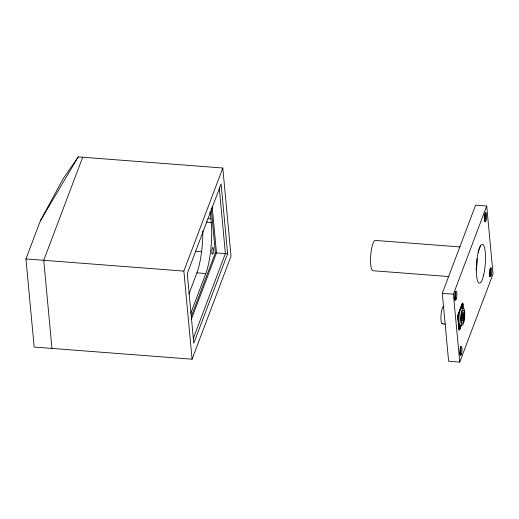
<?xml version="1.0" encoding="UTF-8"?>
<svg xmlns="http://www.w3.org/2000/svg" width="519" height="519" viewBox="0 0 519 519"><rect width="100%" height="100%" fill="white"/><g stroke="black" fill="none" stroke-linecap="round" stroke-linejoin="round"><path stroke-width="0.78" d="M458.815 326.743L458.543 328.306M461.651 305.912L461.651 305.146M458.958 326.717L458.984 328.981M459.068 326.068L459.419 325.128M462.04 304.355L461.904 307.949M478.155 252.584L479.199 248.854M25.95 258.936L40.3 220.964L63.188 178.692L78.239 156.894L222.807 168.02L231.026 256.139L192.082 359.206L34.163 347.055L25.95 258.936L183.862 271.087L222.807 168.02M82.69 157.238L43.745 260.304L51.958 348.424M188.942 293.949L196.909 272.858A36.622 8.2 -85.6 0 0 202.812 230.871M190.72 313.47L205.809 273.539A36.622 8.2 -85.6 0 0 211.265 222.469L210.928 218.797A36.622 8.2 -85.6 0 0 209.936 211.934M191.297 316.519L215.372 252.805L211.259 208.696M191.264 319.633L216.488 252.889L212.148 206.38M193.282 338.524L225.382 253.57L219.252 187.82M227.607 253.746L193.788 343.247L187.281 273.487L221.1 183.979L227.607 253.746L214.872 252.766M442.285 293.319L475.599 205.174L486.718 206.03L493.05 273.954L459.743 362.106L448.624 361.25L442.285 293.319L453.411 294.176L486.718 206.03M461.385 324.855L459.724 329.247A2.524 0.564 -85.6 0 1 458.971 328.748L457.946 317.732A2.524 0.564 -85.6 0 1 458.322 314.216L462.195 303.959A2.524 0.564 -85.6 0 1 462.942 304.458L462.948 304.491M461.255 325.491L459.639 329.76A2.524 0.564 -85.6 0 1 458.887 329.228L457.81 317.667A2.524 0.564 -85.6 0 1 458.186 314.144L462.221 303.466A2.524 0.564 -85.6 0 1 462.974 303.998L463.409 308.623M479.277 248.633L480.438 245.993M462.273 307.981L462.604 304.056M40.3 220.964L78.239 156.894M459.367 329.299L459.886 327.08L459.646 325.095M207.963 218.57L210.928 218.797M206.075 222.067L211.265 222.469M460.035 246.94L375.289 240.42A15.2 3.399 -85.6 0 0 370.735 255.335A15.2 3.399 -85.6 0 0 372.966 270.723L448.838 276.562M195.52 251.274L201.975 251.773M196.909 272.858L205.809 273.539M442.292 323.843L445.412 324.083M462.442 303.823L462.52 303.9A2.16 0.487 -85.6 0 1 462.714 307.099A2.16 0.487 -85.6 0 1 461.884 307.027A2.16 0.487 -85.6 0 1 462.546 303.829M453.411 294.176L459.743 362.106M183.862 271.087L192.082 359.206M477.182 258.65A12.586 2.816 -85.6 0 1 476.111 269.99M460.106 348.015A2.861 0.642 -85.6 0 1 460.437 351.188A2.861 0.642 -85.6 0 1 459.542 353.679M460.561 346.711A4.58 1.025 -85.6 0 1 460.139 354.587M454.897 292.917A2.861 0.642 -85.6 0 1 455.299 296.141A2.861 0.642 -85.6 0 1 454.32 298.529M455.371 291.509A4.58 1.025 -85.6 0 1 455.727 295.648A4.58 1.025 -85.6 0 1 454.806 299.943M484.545 214.282A2.861 0.642 -85.6 0 1 485.083 216.429A2.861 0.642 -85.6 0 1 484.454 219.771M484.889 212.602A4.58 1.025 -85.6 0 1 485.473 216.592A4.58 1.025 -85.6 0 1 484.48 221.36M489.67 269.361A2.861 0.642 -85.6 0 1 490.157 272.566A2.861 0.642 -85.6 0 1 489.106 274.83M490.241 267.96A4.58 1.025 -85.6 0 1 490.578 272.157A4.58 1.025 -85.6 0 1 489.638 276.393M442.811 323.59A8.648 1.94 -85.6 0 1 441.001 315.344A8.648 1.94 -85.6 0 1 443.985 306.787M460.548 325.173A8.648 1.94 -85.6 0 1 459.075 315.883A8.648 1.94 -85.6 0 1 462.098 308.312M483.676 274.869A19.456 4.353 -85.6 0 0 482.715 244.404A19.456 4.353 -85.6 0 0 476.358 271.911A19.456 4.353 -85.6 0 0 483.676 274.869M461.508 353.867A4.58 1.025 -85.6 0 0 461.443 346.439A4.58 1.025 -85.6 0 0 459.853 352.492A4.58 1.025 -85.6 0 0 461.508 353.867M456.435 298.542A4.58 1.025 -85.6 0 0 456.24 291.315A4.58 1.025 -85.6 0 0 454.728 297.718A4.58 1.025 -85.6 0 0 456.435 298.542M486.121 220.037A4.58 1.025 -85.6 0 0 486.005 212.686A4.58 1.025 -85.6 0 0 484.441 218.882A4.58 1.025 -85.6 0 0 486.121 220.037M491.279 275.031A4.58 1.025 -85.6 0 0 491.117 267.746A4.58 1.025 -85.6 0 0 489.579 274.058A4.58 1.025 -85.6 0 0 491.279 275.031M463.759 320.217A6.766 1.512 -85.6 0 0 463.227 309.992A6.766 1.512 -85.6 0 0 461.144 320.002A6.766 1.512 -85.6 0 0 463.759 320.217M463.376 318.964A4.327 0.967 -85.6 0 0 463.039 312.425A4.327 0.967 -85.6 0 0 461.709 318.828A4.327 0.967 -85.6 0 0 463.376 318.964M463.084 317.978A2.407 0.538 -85.6 0 0 462.896 314.339A2.407 0.538 -85.6 0 0 462.15 317.9A2.407 0.538 -85.6 0 0 463.084 317.978M464.051 321.19A8.648 1.94 -85.6 0 0 463.376 308.111A8.648 1.94 -85.6 0 0 460.703 320.917A8.648 1.94 -85.6 0 0 464.051 321.19M459.866 328.332A2.16 0.487 -85.6 0 0 459.698 325.069A2.16 0.487 -85.6 0 0 459.03 328.268A2.16 0.487 -85.6 0 0 459.866 328.332M213.004 253.311A3.432 0.766 -85.6 0 0 213.082 247.576A3.432 0.766 -85.6 0 0 211.83 251.76A3.432 0.766 -85.6 0 0 213.004 253.311"/></g></svg>
